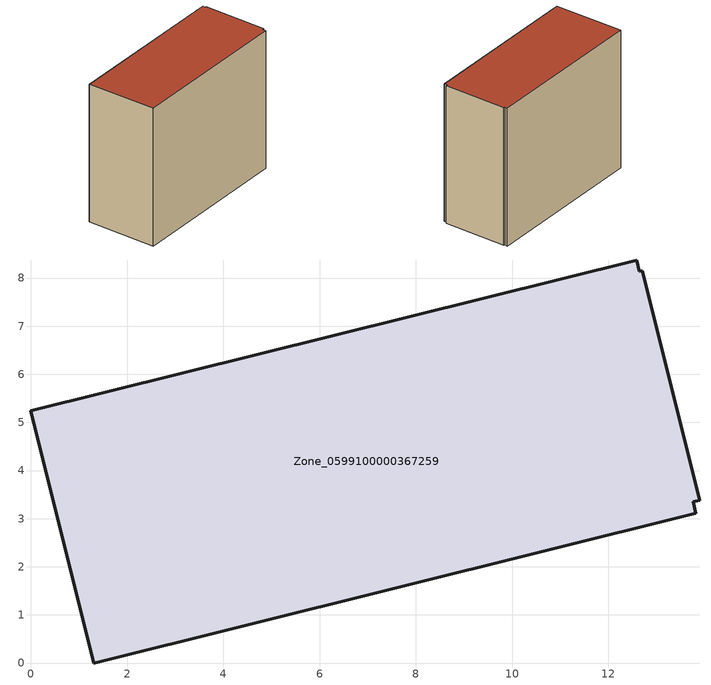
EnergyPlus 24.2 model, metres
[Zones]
Zone_0599100000367259
 floor ground (C_G): 12.64,8.14 12.71,8.16 13.9,3.38 13.76,3.35 13.82,3.12 1.31,0 0,5.24 12.59,8.38 z0
 wall outside (C_F): 12.71,8.16 12.64,8.14 12.59,8.38 0,5.24 1.31,0 13.82,3.12 13.76,3.35 13.9,3.38 12.71,8.16 z0:10.93
 roof outside (C_R): 13.76,3.35 13.9,3.38 12.71,8.16 12.64,8.14 12.59,8.38 0,5.24 1.31,0 13.82,3.12 z10.93
[BUILDING]
Pand.0599100000367259: North Axis=0; Terrain=City; Loads Convergence Tolerance Value=0.04; Temperature Convergence Tolerance Value=0.4; Solar Distribution=FullExterior; Maximum Number of Warmup Days=25; Minimum Number of Warmup Days=1
[Site:Location]
Rotterdam.The.Hague.AP_ZH_NLD Design_Conditions: Latitude=51.96; Longitude=4.45; Time Zone=1; Elevation=-4.5
[SITE:GROUNDTEMPERATURE:BUILDINGSURFACE]
18, 18, 18, 18, 18, 18, 18, 18, 18, 18, 18, 18
[MATERIAL] Thermal Absorptance=0.9; Solar Absorptance=0.7; Visible Absorptance=0.7
Name | Roughness | Thickness | Conductivity | Density | Specific Heat
G.TI.1992-2005 | MediumSmooth | 0.15 | 0.06 | 540 | 1210
F.TI.1992-2005 | Rough | 0.3 | 0.12 | 1920 | 840
R.TI.1992-2005 | MediumRough | 0.2 | 0.08 | 1500 | 1000
[CONSTRUCTION]
C_G: G.TI.1992-2005
C_F: F.TI.1992-2005
C_R: R.TI.1992-2005
[ZONE]
Zone_0599100000367259: Type=1; Multiplier=1; Ceiling Height=Autocalculate; Volume=Autocalculate; Floor Area=autocalculate; Part of Total Floor Area=Yes
[ZONEINFILTRATION:DESIGNFLOWRATE]
Infil_Zone_0599100000367259: Zone or ZoneList or Space or SpaceList=Zone_0599100000367259; Schedule=AlwaysOn; Design Flow Rate Calculation Method=Flow/Area; Flow Rate per Floor Area=0.0015; Constant Term Coefficient=1; Temperature Term Coefficient=0; Velocity Term Coefficient=0; Velocity Squared Term Coefficient=0
[HVACTEMPLATE:ZONE:IDEALLOADSAIRSYSTEM]
Zone_0599100000367259: Maximum Heating Supply Air Temperature=50; Minimum Cooling Supply Air Temperature=13; Maximum Heating Supply Air Humidity Ratio=0.0156; Minimum Cooling Supply Air Humidity Ratio=0.0077; Heating Limit=NoLimit; Cooling Limit=NoLimit; Dehumidification Control Type=ConstantSensibleHeatRatio; Cooling Sensible Heat Ratio=0.7; Dehumidification Setpoint=60; Humidification Control Type=None; Humidification Setpoint=30; Outdoor Air Method=None; Outdoor Air Flow Rate per Person=0.00944; Outdoor Air Flow Rate per Zone Floor Area=0; Outdoor Air Flow Rate per Zone=0; Demand Controlled Ventilation Type=None; Outdoor Air Economizer Type=NoEconomizer; Heat Recovery Type=None; Sensible Heat Recovery Effectiveness=0.7; Latent Heat Recovery Effectiveness=0.65
[ZONECONTROL:THERMOSTAT]
ThermostatControl_Zone_0599100000367259: Zone or ZoneList=Zone_0599100000367259; Control Type Schedule=DualSetpointControlType; Control 1=Thermostat_Zone_0599100000367259; Temperature Difference Between Cutout And Setpoint=0
[THERMOSTATSETPOINT:DUALSETPOINT]
Thermostat_Zone_0599100000367259: Heating Setpoint Temperature Schedule=HeatingSetpoint_Zone_0599100000367259; Cooling Setpoint Temperature Schedule=CoolingSetpoint_Zone_0599100000367259
[SCHEDULE:COMPACT]
HeatingSetpoint_Zone_0599100000367259: Through: 12/31, For: AllDays, Until: 24:00, 21
CoolingSetpoint_Zone_0599100000367259: Through: 12/31, For: AllDays, Until: 24:00, 24
DualSetpointControlType: Through: 12/31, For: AllDays, Until: 24:00, 4
AlwaysOn: Through: 12/31, For: AllDays, Until: 24:00, 1
